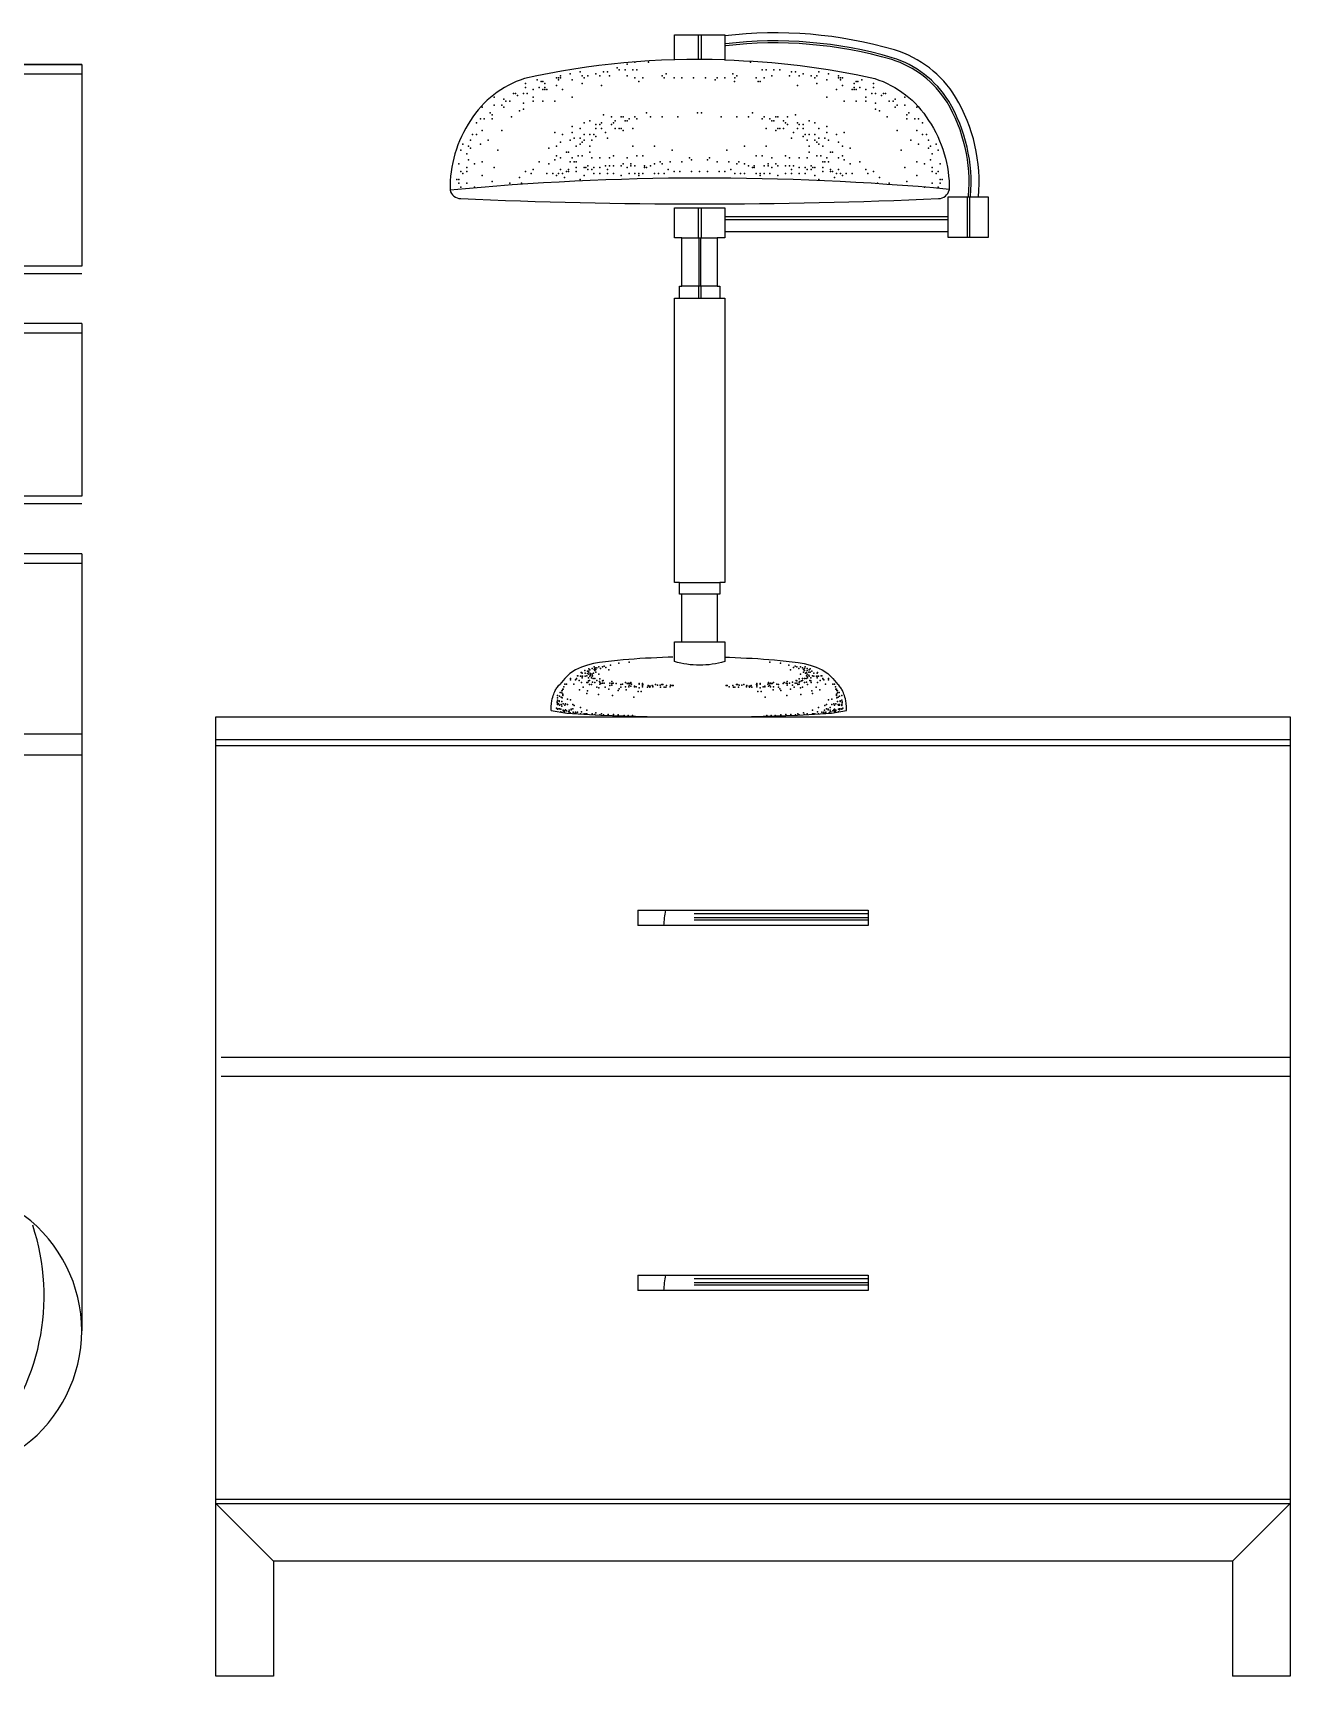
# Model space of a CAD drawing. Header units: millimetres. Extents: x 3060 to 28796, y 18778 to 36190.
# Drawn here: x 18917 to 19572, y 34043 to 34900 of the extents above; entities that cross this region are included whole.
import ezdxf

# ---------------------------------------------------------------- set-up
doc = ezdxf.new("R2010")
doc.units = ezdxf.units.MM

# ---------------------------------------------------------------- blocks, each defined once
blk = doc.blocks.new('A$C5C5230F6')
for p, q in [((2681.37, 855.61), (2681.37, 842.68)), ((2682.91, 855.61), (2682.91, 842.68)), ((630, 840), (2360, 840)), ((2360, 840), (630, 840)), ((2360, 840), (2360, 735)), ((2360, 835), (630, 835)), ((2821.58, 771.02), (2821.58, 749.9)), ((2822.81, 771.02), (2822.81, 749.9)), ((2681.37, 765.29), (2681.37, 749.75)), ((2682.91, 765.29), (2682.91, 749.75)), ((2695.2, 760.75), (2811.75, 760.75)), ((2695.2, 759.22), (2811.75, 759.22)), ((2672.92, 749.75), (2691.36, 749.75)), ((2681.68, 749.75), (2681.68, 724.45)), ((2682.6, 749.75), (2682.6, 724.45)), ((2695.2, 753.07), (2811.75, 753.07)), ((2360, 735), (630, 735)), ((2360, 731), (630, 731)), ((2691.36, 724.45), (2672.92, 724.45)), ((2681.53, 724.45), (2681.53, 718.3)), ((2682.76, 724.45), (2682.76, 718.3)), ((2671.63, 718.3), (2692.65, 718.3)), ((2360, 705), (630, 705)), ((2360, 705), (2360, 615)), ((2360, 700), (630, 700)), ((2360, 615), (630, 615)), ((2360, 611), (630, 611)), ((2360, 585), (630, 585)), ((2360, 585), (2360, 180)), ((2360, 580), (630, 580)), ((2671.63, 570.14), (2692.65, 570.14)), ((2691.36, 564), (2672.92, 564)), ((2672.92, 539.16), (2691.36, 539.16)), ((2430, 488), (2430, 500)), ((2430, 500), (2990, 500)), ((2990, 500), (2990, 488)), ((2360, 491), (630, 491)), ((2360, 480), (630, 480)), ((2990, 488), (2430, 488)), ((2430, 0), (2430, 488)), ((2990, 485), (2430, 485)), ((2990, 488), (2990, 90)), ((2650, 399.23), (2650, 391.23)), ((2650, 399.23), (2710, 399.23)), ((2770, 397.31), (2679.35, 397.31)), ((2770, 395.26), (2679.35, 395.26)), ((2769.9, 394.02), (2679.35, 394.02)), ((2710, 399.23), (2770, 399.23)), ((2770, 399.23), (2770, 391.23)), ((2770, 391.23), (2650, 391.23)), ((2990, 322.5), (2432.76, 322.5)), ((2990, 312.5), (2432.76, 312.5)), ((2650, 209), (2650, 201)), ((2650, 209), (2710, 209)), ((2770, 207.08), (2679.35, 207.08)), ((2710, 209), (2770, 209)), ((2770, 209), (2770, 201)), ((2770, 201), (2650, 201)), ((2770, 205.03), (2679.35, 205.03)), ((2769.9, 203.79), (2679.35, 203.79)), ((2990, 92), (2430, 92)), ((2430, 60), (2430, 90)), ((2430, 90), (2990, 90)), ((2460, 60), (2430, 90)), ((2960, 60), (2990, 90)), ((2990, 90), (2990, 0)), ((2960, 60), (2460, 60)), ((2460, 60), (2460, 0)), ((2960, 60), (2960, 0)), ((2460, 0), (2430, 0)), ((2990, 0), (2960, 0))]:
    blk.add_line(p, q)
for points in [[(2827.56, 771.02, 0.15616), (2815.62, 823.12, 0.180266), (2783.82, 847.64, 0.100872), (2695.2, 855)], [(2823.37, 771.38, 0.156017), (2812.03, 820.93, 0.179879), (2782.61, 843.62, 0.100831), (2695.69, 850.83, 0.100831)], [(2822.33, 771.46, 0.155978), (2811.13, 820.39, 0.179774), (2782.31, 842.61, 0.100821), (2695.82, 849.79, 0.100821)], [(2695.2, 842.42, 0.064459), (2590.79, 832.7, 0.178104), (2562.73, 810.95, 0.15202), (2552.02, 774.56)], [(2695.19, 842.42, -0.049707), (2773.49, 832.7, -0.178104), (2801.55, 810.95, -0.15202), (2812.27, 774.56)], [(2552.02, 774.56, 0.338174), (2557.57, 770.13, 0.021936), (2806.72, 770.13, 0.338174), (2812.27, 774.56)]]:
    blk.add_lwpolyline(points, format="xyb")
for points in [[(2669.08, 842.36), (2669.08, 855.61), (2695.2, 855.61), (2695.2, 842.42)], [(2668.26, 531.12), (2665.78, 531.05), (2662.77, 530.95), (2659.79, 530.83), (2656.83, 530.69), (2653.9, 530.54), (2650.99, 530.36), (2648.08, 530.16), (2645.17, 529.94), (2642.23, 529.68), (2639.26, 529.39), (2636.24, 529.07), (2633.15, 528.71), (2630.01, 528.3), (2626.83, 527.75), (2623.65, 526.99), (2620.52, 525.93), (2617.47, 524.48), (2614.55, 522.55), (2611.79, 520.06), (2609.23, 516.91)], [(2695.2, 531.12), (2697.68, 531.05), (2700.69, 530.95), (2703.67, 530.83), (2706.63, 530.69), (2709.56, 530.54), (2712.47, 530.36), (2715.38, 530.16), (2718.29, 529.94), (2721.23, 529.68), (2724.2, 529.39), (2727.22, 529.07), (2730.31, 528.71), (2733.45, 528.3), (2736.63, 527.75), (2739.81, 526.99), (2742.94, 525.93), (2745.99, 524.48), (2748.91, 522.55), (2751.67, 520.06), (2754.23, 516.91)], [(2604.7, 503.38), (2604.7, 503.57), (2604.76, 505.42), (2604.89, 506.98), (2605.08, 508.3), (2605.31, 509.42), (2605.56, 510.37), (2605.81, 511.19), (2606.07, 511.93), (2606.33, 512.58), (2606.58, 513.17), (2606.85, 513.71), (2607.12, 514.21), (2607.42, 514.68), (2607.73, 515.13), (2608.07, 515.57), (2608.43, 516.02), (2608.82, 516.47), (2609.23, 516.91)], [(2758.76, 503.38), (2758.76, 503.57), (2758.7, 505.42), (2758.57, 506.98), (2758.38, 508.3), (2758.15, 509.42), (2757.9, 510.37), (2757.65, 511.19), (2757.39, 511.93), (2757.14, 512.58), (2756.88, 513.17), (2756.61, 513.71), (2756.34, 514.21), (2756.04, 514.68), (2755.73, 515.13), (2755.39, 515.57), (2755.03, 516.02), (2754.64, 516.47), (2754.23, 516.91)], [(2604.7, 503.38), (2612.92, 501.9), (2630.68, 500.84), (2654.78, 500.21), (2682.04, 499.99), (2709.26, 500.21), (2733.25, 500.84), (2750.81, 501.9), (2758.76, 503.38)]]:
    blk.add_lwpolyline(points)
blk.add_lwpolyline([(2811.75, 749.9), (2811.75, 771.02), (2832.64, 771.02), (2832.64, 749.9)], close=True)
blk.add_lwpolyline([(2695.2, 718.3), (2695.2, 570.14), (2692.65, 570.14), (2692.65, 564), (2691.36, 564), (2691.36, 539.16), (2695.2, 539.16), (2695.2, 528.8, -0.140748), (2669.08, 528.8), (2669.08, 539.16), (2672.92, 539.16), (2672.92, 564), (2671.63, 564), (2671.63, 570.14), (2669.08, 570.14), (2669.08, 718.3), (2671.63, 718.3), (2671.63, 724.45), (2672.92, 724.45), (2672.92, 749.75), (2669.08, 749.75), (2669.08, 765.29), (2695.2, 765.29), (2695.2, 749.75), (2691.36, 749.75), (2691.36, 724.45), (2692.65, 724.45), (2692.65, 718.3)], format="xyb", close=True)
for centre, radius, start, end in [((2684.43, -613.32), 1394.18, 84.73948, 95.44995), ((2721.27, 387.85), 58, 168.67884, 176.6538), ((2285, 180), 75, 306.8699, 53.1301), ((2224.05, 198.27), 116.37, 317.7312, 18.39698), ((2721.27, 197.61), 58, 168.67884, 176.6538)]:
    blk.add_arc(centre, radius, start, end)
for p in [(2644.31, 840.29), (2648.39, 841.31), (2655.53, 841.31), (2708.62, 841.31), (2597.41, 832.14), (2599.45, 831.12), (2600.47, 831.12), (2607.6, 833.16), (2608.62, 833.16), (2608.62, 832.14), (2609.64, 834.17), (2609.64, 833.16), (2614.74, 835.19), (2615.76, 832.14), (2619.84, 836.21), (2620.86, 834.17), (2621.88, 833.16), (2623.92, 834.17), (2628, 835.19), (2630.04, 834.17), (2632.08, 836.21), (2634.12, 836.21), (2635.14, 834.17), (2639.22, 838.25), (2640.24, 837.23), (2643.3, 837.23), (2644.31, 834.17), (2647.37, 837.23), (2648.39, 833.16), (2649.41, 837.23), (2650.43, 831.12), (2652.47, 833.16), (2662.67, 834.17), (2663.69, 833.16), (2664.71, 835.19), (2668.79, 833.16), (2672.87, 833.16), (2678.99, 833.16), (2685.17, 833.16), (2690.2, 832.14), (2691.28, 833.16), (2695.36, 833.16), (2699.44, 835.19), (2700.4, 831.12), (2700.46, 833.16), (2701.48, 834.17), (2711.68, 833.16), (2712.64, 831.12), (2713.72, 831.12), (2714.74, 837.23), (2715.76, 833.16), (2716.78, 837.23), (2719.84, 834.17), (2720.86, 837.23), (2723.92, 837.23), (2729.01, 834.17), (2730.03, 836.21), (2732.07, 836.21), (2734.11, 834.17), (2736.15, 835.19), (2740.23, 834.17), (2742.27, 833.16), (2743.29, 834.17), (2744.31, 836.21), (2748.39, 832.14), (2749.41, 835.19), (2754.51, 834.17), (2754.51, 833.16), (2755.53, 833.16), (2755.53, 832.14), (2756.55, 833.16), (2763.68, 831.12), (2764.7, 831.12), (2766.74, 832.14), (2574.97, 822.97), (2585.17, 825.01), (2586.19, 825.01), (2587.21, 823.99), (2590.27, 825.01), (2591.29, 830.1), (2591.29, 828.06), (2592.31, 825.01), (2595.37, 827.04), (2595.37, 822.97), (2598.43, 828.06), (2600.47, 827.04), (2601.49, 830.1), (2601.49, 828.06), (2601.49, 827.04), (2602.51, 827.04), (2607.6, 829.08), (2607.6, 829.08), (2610.66, 827.04), (2615.76, 822.97), (2620.86, 830.1), (2631.06, 829.08), (2733.09, 829.08), (2743.29, 830.1), (2748.39, 822.97), (2753.49, 827.04), (2756.55, 829.08), (2756.55, 829.08), (2761.65, 827.04), (2762.66, 830.1), (2762.66, 828.06), (2762.66, 827.04), (2763.68, 827.04), (2765.72, 828.06), (2768.78, 827.04), (2768.78, 822.97), (2771.84, 825.01), (2772.86, 830.1), (2772.86, 828.06), (2773.88, 825.01), (2776.94, 823.99), (2777.96, 825.01), (2778.98, 825.01), (2789.18, 822.97), (2568.86, 817.88), (2572.93, 814.82), (2573.95, 813.8), (2574.97, 818.89), (2579.05, 818.89), (2580.07, 821.95), (2580.07, 817.88), (2581.09, 820.93), (2583.13, 820.93), (2588.23, 815.84), (2590.27, 819.91), (2590.27, 816.86), (2595.37, 820.93), (2600.47, 820.93), (2606.59, 820.93), (2632.08, 813.8), (2654.51, 814.82), (2681.02, 814.82), (2683.13, 814.82), (2709.64, 814.82), (2732.07, 813.8), (2757.57, 820.93), (2763.68, 820.93), (2768.78, 820.93), (2773.88, 819.91), (2773.88, 816.86), (2775.92, 815.84), (2781.02, 820.93), (2783.06, 820.93), (2784.08, 821.95), (2784.08, 817.88), (2785.1, 818.89), (2789.18, 818.89), (2790.2, 813.8), (2791.22, 814.82), (2795.3, 817.88), (2565.8, 809.73), (2565.8, 809.73), (2567.84, 811.76), (2568.86, 805.65), (2569.88, 811.76), (2573.95, 811.76), (2579.05, 805.65), (2584.15, 812.78), (2615.76, 807.69), (2619.84, 806.67), (2621.88, 809.73), (2624.94, 810.74), (2628, 808.71), (2628, 806.67), (2630.04, 808.71), (2631.06, 809.73), (2631.06, 806.67), (2636.16, 812.78), (2636.16, 808.71), (2637.18, 809.73), (2638.2, 810.74), (2638.2, 806.67), (2638.2, 806.67), (2640.24, 806.67), (2641.26, 812.78), (2641.26, 806.67), (2642.28, 812.78), (2642.28, 805.65), (2643.3, 810.74), (2644.31, 810.74), (2645.33, 811.76), (2647.37, 806.67), (2648.39, 812.78), (2649.41, 811.76), (2656.55, 812.78), (2662.67, 812.78), (2670.83, 812.78), (2693.32, 812.78), (2701.48, 812.78), (2707.6, 812.78), (2714.74, 811.76), (2715.76, 812.78), (2716.78, 806.67), (2718.82, 811.76), (2719.84, 810.74), (2720.86, 810.74), (2721.88, 812.78), (2721.88, 805.65), (2722.9, 812.78), (2722.9, 806.67), (2723.92, 806.67), (2725.95, 810.74), (2725.95, 806.67), (2725.95, 806.67), (2726.97, 809.73), (2727.99, 812.78), (2727.99, 808.71), (2733.09, 809.73), (2733.09, 806.67), (2734.11, 808.71), (2736.15, 808.71), (2736.15, 806.67), (2739.21, 810.74), (2742.27, 809.73), (2744.31, 806.67), (2748.39, 807.69), (2780, 812.78), (2785.1, 805.65), (2790.2, 811.76), (2794.28, 811.76), (2795.3, 805.65), (2796.32, 811.76), (2798.36, 809.73), (2798.36, 809.73), (2558.66, 798.52), (2561.72, 797.5), (2562.74, 800.56), (2563.76, 803.61), (2565.8, 803.61), (2567.84, 798.52), (2571.91, 800.56), (2606.59, 804.63), (2607.6, 797.5), (2609.64, 799.54), (2610.66, 803.61), (2614.74, 800.56), (2615.76, 804.63), (2616.78, 801.58), (2617.8, 797.5), (2619.84, 801.58), (2619.84, 798.52), (2620.86, 799.54), (2621.88, 803.61), (2621.88, 800.56), (2624.94, 803.61), (2624.94, 797.5), (2625.96, 800.56), (2626.98, 803.61), (2628, 802.59), (2633.1, 804.63), (2634.12, 801.58), (2647.37, 797.5), (2658.59, 797.5), (2705.56, 797.5), (2716.78, 797.5), (2730.03, 801.58), (2731.05, 804.63), (2736.15, 802.59), (2737.17, 803.61), (2738.19, 800.56), (2739.21, 803.61), (2739.21, 797.5), (2742.27, 803.61), (2742.27, 800.56), (2743.29, 799.54), (2744.31, 801.58), (2744.31, 798.52), (2746.35, 797.5), (2747.37, 801.58), (2748.39, 804.63), (2749.41, 800.56), (2753.49, 803.61), (2754.51, 799.54), (2756.55, 797.5), (2757.57, 804.63), (2792.24, 800.56), (2796.32, 798.52), (2798.36, 803.61), (2800.39, 803.61), (2801.41, 800.56), (2802.43, 797.5), (2805.49, 798.52), (2556.62, 788.33), (2557.64, 795.46), (2560.7, 793.43), (2561.72, 790.37), (2561.72, 790.37), (2562.74, 796.48), (2564.78, 788.33), (2568.86, 789.35), (2577.01, 795.46), (2598.43, 789.35), (2603.53, 796.48), (2603.53, 788.33), (2606.59, 790.37), (2607.6, 792.41), (2609.64, 791.39), (2612.7, 794.45), (2613.72, 794.45), (2614.74, 789.35), (2615.76, 791.39), (2616.78, 789.35), (2616.78, 789.35), (2617.8, 789.35), (2618.82, 792.41), (2620.86, 792.41), (2624.94, 794.45), (2625.96, 791.39), (2630.04, 791.39), (2635.14, 791.39), (2637.18, 792.41), (2642.28, 788.33), (2644.31, 791.39), (2646.35, 788.33), (2649.41, 792.41), (2652.47, 792.41), (2658.59, 788.33), (2661.65, 789.35), (2662.67, 788.33), (2666.75, 789.35), (2667.77, 795.46), (2672.87, 789.35), (2676.95, 791.39), (2677.97, 790.37), (2686.19, 790.37), (2687.21, 791.39), (2691.28, 789.35), (2696.38, 795.46), (2697.4, 789.35), (2701.48, 788.33), (2702.5, 789.35), (2705.56, 788.33), (2711.68, 792.41), (2714.74, 792.41), (2717.8, 788.33), (2719.84, 791.39), (2721.88, 788.33), (2726.97, 792.41), (2729.01, 791.39), (2734.11, 791.39), (2738.19, 791.39), (2739.21, 794.45), (2743.29, 792.41), (2745.33, 792.41), (2746.35, 789.35), (2747.37, 789.35), (2747.37, 789.35), (2748.39, 791.39), (2749.41, 789.35), (2750.43, 794.45), (2751.45, 794.45), (2754.51, 791.39), (2756.55, 792.41), (2757.57, 790.37), (2760.63, 796.48), (2760.63, 788.33), (2765.72, 789.35), (2787.14, 795.46), (2795.3, 789.35), (2799.37, 788.33), (2801.41, 796.48), (2802.43, 790.37), (2802.43, 790.37), (2803.45, 793.43), (2806.51, 795.46), (2807.53, 788.33), (2555.6, 780.18), (2556.62, 780.18), (2557.64, 784.26), (2558.66, 783.24), (2560.7, 786.3), (2560.7, 784.26), (2568.86, 782.22), (2574.97, 786.3), (2588.23, 781.2), (2591.29, 784.26), (2594.35, 783.24), (2595.37, 785.28), (2602.51, 783.24), (2605.57, 783.24), (2607.6, 782.22), (2608.62, 783.24), (2609.64, 785.28), (2609.64, 785.28), (2609.64, 785.28), (2610.66, 783.24), (2611.68, 781.2), (2612.7, 784.26), (2613.72, 785.28), (2613.72, 784.26), (2617.8, 786.3), (2617.8, 786.3), (2617.8, 784.26), (2619.84, 780.18), (2621.88, 786.3), (2621.88, 782.22), (2622.9, 786.3), (2623.92, 787.31), (2623.92, 785.28), (2625.96, 785.28), (2626.98, 786.3), (2626.98, 783.24), (2630.04, 786.3), (2630.04, 783.24), (2633.1, 787.31), (2634.12, 785.28), (2634.12, 783.24), (2635.14, 787.31), (2637.18, 787.31), (2637.18, 783.24), (2641.26, 787.31), (2641.26, 782.22), (2644.31, 786.3), (2645.33, 783.24), (2646.35, 787.31), (2648.39, 787.31), (2648.39, 783.24), (2650.43, 783.24), (2650.43, 782.22), (2652.47, 783.24), (2653.49, 787.31), (2653.49, 786.3), (2654.51, 786.3), (2656.55, 787.31), (2658.59, 783.24), (2660.63, 783.24), (2663.69, 783.24), (2665.73, 785.28), (2665.73, 785.28), (2668.79, 784.26), (2671.85, 784.26), (2677.97, 784.26), (2682.04, 784.26), (2682.11, 784.26), (2686.19, 784.26), (2692.3, 784.26), (2695.36, 784.26), (2698.42, 785.28), (2698.42, 785.28), (2700.46, 783.24), (2703.52, 783.24), (2705.56, 783.24), (2707.6, 787.31), (2709.64, 786.3), (2710.66, 787.31), (2710.66, 786.3), (2711.68, 783.24), (2713.72, 783.24), (2713.72, 782.22), (2715.76, 787.31), (2715.76, 783.24), (2717.8, 787.31), (2718.82, 783.24), (2719.84, 786.3), (2722.9, 787.31), (2722.9, 782.22), (2726.97, 787.31), (2726.97, 783.24), (2729.01, 787.31), (2730.03, 785.28), (2730.03, 783.24), (2731.05, 787.31), (2734.11, 786.3), (2734.11, 783.24), (2737.17, 786.3), (2737.17, 783.24), (2738.19, 785.28), (2740.23, 787.31), (2740.23, 785.28), (2741.25, 786.3), (2742.27, 786.3), (2742.27, 782.22), (2744.31, 780.18), (2746.35, 786.3), (2746.35, 786.3), (2746.35, 784.26), (2750.43, 785.28), (2750.43, 784.26), (2751.45, 784.26), (2752.47, 781.2), (2753.49, 783.24), (2754.51, 785.28), (2754.51, 785.28), (2754.51, 785.28), (2755.53, 783.24), (2756.55, 782.22), (2758.59, 783.24), (2761.65, 783.24), (2768.78, 785.28), (2769.8, 783.24), (2772.86, 784.26), (2775.92, 781.2), (2789.18, 786.3), (2795.3, 782.22), (2803.45, 786.3), (2803.45, 784.26), (2805.49, 783.24), (2806.51, 784.26), (2807.53, 780.18), (2808.55, 780.18), (2556.62, 778.15), (2557.64, 776.11), (2560.7, 778.15), (2564.78, 776.11), (2573.95, 779.16), (2583.13, 778.15), (2589.25, 778.15), (2774.9, 778.15), (2781.02, 778.15), (2790.2, 779.16), (2799.37, 776.11), (2803.45, 778.15), (2806.51, 776.11), (2807.53, 778.15), (2620.36, 523.1), (2620.63, 523.1), (2620.9, 522.83), (2622.27, 524.19), (2622.54, 522.83), (2623.63, 523.92), (2623.63, 522.56), (2624.18, 523.92), (2624.45, 525.01), (2624.45, 523.37), (2624.99, 524.46), (2625.27, 522.56), (2626.09, 525.28), (2626.9, 522.83), (2627.18, 526.1), (2627.18, 524.74), (2627.45, 525.28), (2627.45, 524.19), (2627.72, 525.55), (2628, 524.74), (2628, 523.37), (2628.54, 525.55), (2629.63, 526.1), (2630.45, 525.28), (2631.54, 526.1), (2632.36, 526.37), (2633.18, 525.83), (2634.82, 524.46), (2635.63, 526.92), (2640, 528.01), (2645.46, 528.55), (2718.83, 528.55), (2724.28, 528.01), (2728.65, 526.92), (2729.47, 524.46), (2731.1, 525.83), (2731.92, 526.37), (2732.74, 526.1), (2733.83, 525.28), (2734.65, 526.1), (2735.74, 525.55), (2736.29, 524.74), (2736.29, 523.37), (2736.83, 525.28), (2736.83, 524.19), (2737.11, 526.1), (2737.38, 522.83), (2737.92, 523.1), (2738.2, 525.28), (2738.2, 524.19), (2739.02, 523.37), (2739.29, 524.46), (2739.83, 525.01), (2739.83, 523.37), (2740.65, 523.92), (2741.74, 522.83), (2743.38, 522.83), (2743.65, 523.1), (2610.81, 514.38), (2611.08, 514.38), (2611.35, 515.74), (2611.9, 517.1), (2612.72, 517.1), (2614.9, 520.1), (2614.9, 519.29), (2616.54, 517.1), (2617.35, 519.29), (2617.9, 520.1), (2617.9, 519.83), (2618.45, 521.47), (2618.72, 521.47), (2619.26, 519.01), (2619.54, 514.11), (2620.08, 521.19), (2620.63, 517.92), (2620.9, 521.19), (2620.9, 520.38), (2621.17, 521.19), (2621.45, 515.47), (2622.54, 521.19), (2623.36, 521.47), (2623.36, 517.92), (2623.9, 517.92), (2624.18, 520.38), (2624.18, 518.74), (2624.45, 522.28), (2624.72, 519.01), (2624.72, 516.83), (2624.99, 521.19), (2625.27, 521.74), (2625.81, 520.38), (2625.81, 516.83), (2626.09, 522.28), (2626.09, 521.19), (2626.36, 521.47), (2626.36, 518.19), (2626.63, 520.1), (2627.45, 520.1), (2627.45, 520.1), (2627.45, 517.92), (2628.54, 519.01), (2628.54, 515.47), (2629.63, 522.28), (2629.63, 515.2), (2629.9, 518.47), (2630.18, 519.83), (2630.18, 518.19), (2630.18, 517.1), (2630.72, 517.38), (2631.54, 518.74), (2631.54, 517.65), (2631.81, 519.01), (2632.36, 517.65), (2632.91, 515.47), (2634.82, 514.38), (2635.36, 517.65), (2635.36, 516.29), (2636.45, 518.47), (2636.45, 517.38), (2636.45, 516.56), (2637, 517.65), (2638.64, 517.38), (2640.27, 514.65), (2641.09, 516.83), (2641.09, 515.47), (2641.91, 517.1), (2643.55, 517.92), (2643.55, 515.74), (2643.82, 514.11), (2644.37, 517.38), (2644.64, 517.38), (2645.18, 517.65), (2645.18, 515.74), (2645.46, 516.56), (2646, 517.38), (2646.27, 517.92), (2646.27, 516.01), (2646.55, 517.1), (2648.18, 516.01), (2648.18, 515.74), (2649, 515.74), (2650.64, 517.38), (2650.64, 517.1), (2650.64, 517.1), (2650.64, 515.2), (2652.28, 517.38), (2652.28, 516.83), (2652.28, 516.29), (2652.28, 515.74), (2652.55, 516.83), (2655.01, 515.47), (2655.28, 516.29), (2655.82, 516.01), (2656.1, 515.47), (2656.37, 516.01), (2657.46, 516.29), (2657.73, 516.01), (2657.73, 515.74), (2659.1, 516.83), (2660.19, 516.56), (2661.55, 516.56), (2661.83, 515.47), (2662.37, 516.83), (2662.92, 516.83), (2663.74, 515.47), (2664.55, 515.47), (2664.83, 516.29), (2666.74, 515.74), (2667.01, 516.56), (2667.83, 516.29), (2668.37, 516.29), (2695.91, 516.29), (2696.45, 516.29), (2697.55, 515.74), (2699.45, 516.29), (2699.73, 515.47), (2700.55, 515.47), (2701.36, 516.83), (2701.91, 516.83), (2702.46, 515.47), (2702.73, 516.56), (2704.09, 516.56), (2705.18, 516.83), (2706.55, 516.01), (2706.55, 515.74), (2706.82, 516.29), (2707.91, 516.01), (2708.19, 515.47), (2708.46, 516.01), (2709, 516.29), (2709.28, 515.47), (2711.73, 516.83), (2712.01, 517.38), (2712.01, 516.83), (2712.01, 516.29), (2712.01, 515.74), (2713.64, 517.38), (2713.64, 517.1), (2713.64, 517.1), (2713.64, 515.2), (2715.28, 515.74), (2716.1, 516.01), (2716.1, 515.74), (2717.73, 517.1), (2718.01, 517.92), (2718.01, 516.01), (2718.28, 517.38), (2718.83, 516.56), (2719.1, 517.65), (2719.1, 515.74), (2719.64, 517.38), (2719.92, 517.38), (2720.46, 514.11), (2720.74, 517.92), (2720.74, 515.74), (2722.37, 517.1), (2723.19, 516.83), (2723.19, 515.47), (2724.01, 514.65), (2725.65, 517.38), (2726.19, 517.92), (2727.28, 517.65), (2727.83, 518.47), (2727.83, 517.38), (2727.83, 516.56), (2728.92, 517.65), (2729.47, 514.38), (2730.56, 518.19), (2730.56, 516.56), (2731.38, 515.47), (2731.92, 517.65), (2732.47, 519.01), (2732.74, 518.74), (2732.74, 517.65), (2733.29, 516.83), (2734.1, 519.83), (2734.1, 518.19), (2734.1, 517.1), (2734.38, 518.47), (2734.65, 522.28), (2734.65, 515.2), (2735.2, 518.74), (2735.74, 520.1), (2735.74, 519.01), (2735.74, 515.47), (2736.83, 520.1), (2736.83, 517.92), (2737.65, 520.1), (2737.92, 521.47), (2737.92, 518.19), (2738.2, 522.28), (2738.2, 521.19), (2738.47, 520.38), (2738.47, 520.38), (2738.47, 516.83), (2739.02, 521.74), (2739.29, 521.19), (2739.56, 519.01), (2740.11, 520.38), (2740.11, 518.74), (2740.38, 517.92), (2740.93, 521.47), (2741.74, 521.19), (2742.84, 515.47), (2743.11, 521.19), (2743.38, 521.19), (2743.38, 520.38), (2743.65, 517.92), (2744.2, 521.19), (2744.74, 514.11), (2745.02, 519.01), (2745.56, 521.47), (2745.84, 521.47), (2746.38, 520.1), (2746.38, 519.83), (2746.93, 519.29), (2747.75, 517.1), (2749.38, 520.1), (2749.38, 519.29), (2751.57, 517.1), (2752.38, 517.1), (2752.93, 515.74), (2753.2, 514.38), (2753.48, 514.38), (2607.81, 507.84), (2607.81, 507.29), (2608.08, 511.11), (2608.08, 510.02), (2608.08, 508.66), (2608.08, 506.48), (2608.62, 506.75), (2608.9, 508.38), (2608.9, 508.11), (2608.9, 508.11), (2609.17, 510.84), (2609.17, 506.2), (2609.44, 512.74), (2609.99, 510.29), (2609.99, 506.48), (2610.26, 513.56), (2610.26, 512.47), (2610.26, 508.11), (2610.26, 505.66), (2610.53, 513.83), (2610.53, 510.02), (2610.81, 511.93), (2610.81, 511.65), (2610.81, 511.38), (2610.81, 511.11), (2611.08, 506.75), (2611.9, 506.2), (2612.17, 506.75), (2613.26, 509.2), (2613.26, 506.48), (2614.9, 508.93), (2615.99, 506.48), (2616.81, 505.93), (2623.36, 512.2), (2623.63, 513.56), (2629.36, 511.65), (2636.73, 511.11), (2639.73, 513.83), (2647.91, 510.29), (2650.09, 513.29), (2651.73, 513.29), (2712.55, 513.29), (2714.19, 513.29), (2716.37, 510.29), (2724.56, 513.83), (2727.56, 511.11), (2734.92, 511.65), (2740.65, 513.56), (2740.93, 512.2), (2747.47, 505.93), (2748.29, 506.48), (2749.38, 508.93), (2751.02, 509.2), (2751.02, 506.48), (2752.11, 506.75), (2752.38, 506.2), (2753.2, 506.75), (2753.48, 511.93), (2753.48, 511.38), (2753.48, 511.11), (2753.75, 513.83), (2753.75, 510.02), (2754.02, 513.56), (2754.02, 512.47), (2754.02, 508.11), (2754.29, 510.29), (2754.29, 506.48), (2754.57, 506.2), (2754.84, 512.74), (2755.11, 510.84), (2755.11, 506.48), (2755.11, 506.2), (2755.39, 508.38), (2755.39, 508.11), (2756.2, 511.11), (2756.2, 508.66), (2756.2, 506.48), (2756.2, 505.93), (2756.48, 507.84), (2756.48, 507.29), (2607.53, 504.57), (2608.08, 504.02), (2608.35, 504.29), (2609.17, 504.29), (2609.72, 504.02), (2609.72, 502.66), (2611.08, 503.48), (2611.08, 503.2), (2611.35, 502.93), (2611.63, 503.2), (2611.63, 502.39), (2612.17, 503.75), (2612.72, 503.2), (2613.81, 502.66), (2614.08, 503.48), (2614.08, 502.66), (2614.63, 502.11), (2615.17, 504.02), (2615.17, 503.75), (2615.99, 504.29), (2616.26, 502.39), (2616.81, 501.84), (2617.35, 502.39), (2617.63, 502.11), (2618.45, 502.39), (2620.08, 504.84), (2620.08, 501.57), (2620.63, 502.66), (2621.99, 501.57), (2622.81, 501.57), (2623.36, 503.48), (2623.36, 501.57), (2626.09, 501.57), (2627.45, 501.3), (2628, 502.11), (2630.18, 501.02), (2631, 501.57), (2632.09, 501.02), (2634.54, 501.3), (2637.27, 501.3), (2639.73, 501.02), (2642.73, 500.75), (2644.91, 500.75), (2647.09, 500.75), (2717.19, 500.75), (2719.37, 500.75), (2721.55, 500.75), (2724.56, 501.02), (2727.01, 501.3), (2729.74, 501.3), (2732.19, 501.02), (2733.29, 501.57), (2734.1, 501.02), (2736.29, 502.11), (2736.83, 501.3), (2738.2, 501.57), (2740.93, 503.48), (2740.93, 501.57), (2741.47, 501.57), (2742.29, 501.57), (2743.65, 502.66), (2744.2, 504.84), (2744.2, 501.57), (2745.84, 502.39), (2746.65, 502.11), (2746.93, 502.39), (2747.2, 503.48), (2747.47, 501.84), (2748.02, 502.39), (2748.29, 504.29), (2749.11, 504.02), (2749.11, 503.75), (2749.66, 502.11), (2750.2, 504.84), (2750.2, 503.48), (2750.2, 502.66), (2750.47, 502.66), (2751.57, 503.2), (2752.11, 503.75), (2752.38, 504.02), (2752.38, 502.93), (2752.66, 503.2), (2752.66, 502.39), (2752.93, 502.93), (2753.2, 503.48), (2753.2, 503.2), (2754.57, 504.02), (2754.57, 502.66), (2755.11, 504.29), (2755.11, 503.75), (2755.93, 504.29), (2756.2, 504.02), (2756.75, 504.57)]:
    blk.add_point(p)

msp = doc.modelspace()

# ---------------------------------------------------------------- block references
msp.add_blockref('A$C5C5230F6', (16582.01, 34042.96))

doc.saveas('drawing.dxf')
